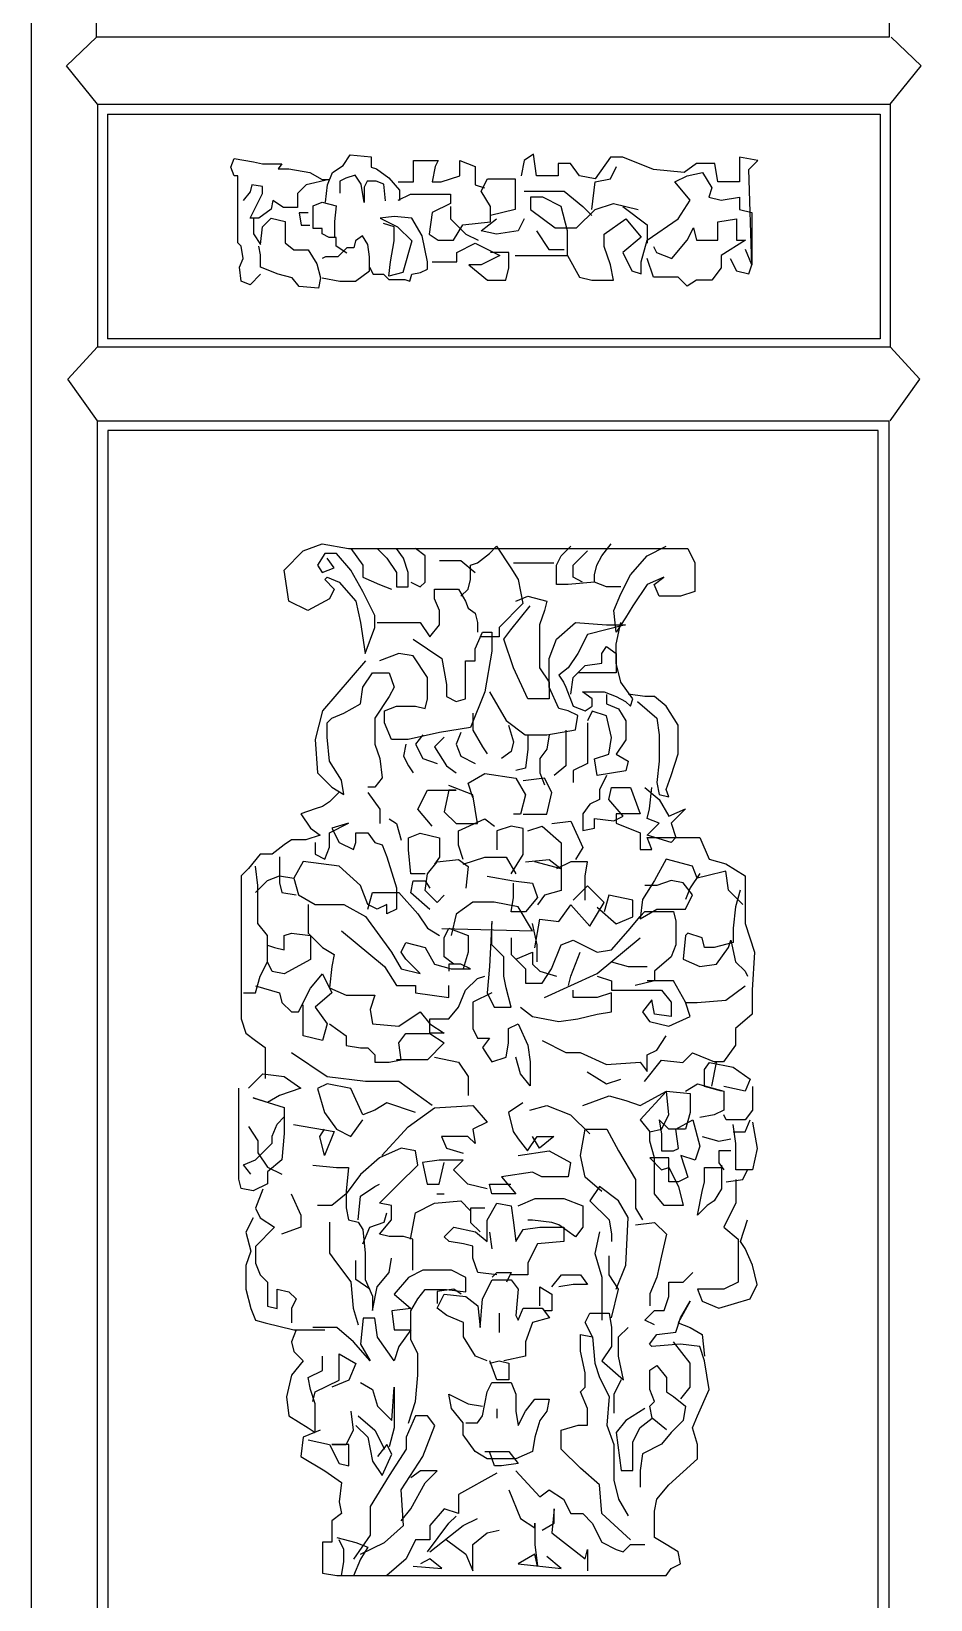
# Model space of a CAD drawing. Extents: x -66030 to 95157, y -13132 to 45879.
# Drawn here: x 42688 to 43128, y 39717 to 40485 of the extents above; entities that cross this region are included whole.
import ezdxf

# ---------------------------------------------------------------- set-up
doc = ezdxf.new("R2010")
doc.units = 0
doc.header["$LTSCALE"] = 100
doc.header["$MEASUREMENT"] = 0
doc.layers.add('3', color=11, linetype='CONTINUOUS')
doc.layers.add('7', color=105, linetype='CONTINUOUS')

msp = doc.modelspace()

# ---------------------------------------------------------------- linework, layer by layer
at = {"layer": '3'}
for p, q in [((42719.73, 40482.4), (42719.73, 41994.29)), ((43108.02, 41994.29), (43108.02, 40482.4)), ((42705.09, 40468.38), (42719.73, 40482.4)), ((43108.02, 40482.4), (42719.73, 40482.4)), ((43123.71, 40468.38), (43109.07, 40482.4)), ((42720.32, 40449.56), (42705.09, 40468.38)), ((43108.47, 40449.56), (43123.71, 40468.38)), ((42720.32, 40449.56), (43108.47, 40449.56)), ((42720.32, 40449.56), (42720.32, 40330.79)), ((43108.47, 40449.56), (43108.47, 40330.79)), ((42705.68, 40314.94), (42720.32, 40330.79)), ((42720.32, 40330.79), (43108.47, 40330.79)), ((43123.11, 40314.94), (43108.47, 40330.79)), ((42720.24, 40294.6), (42705.68, 40314.94)), ((43108.55, 40294.6), (43123.11, 40314.94)), ((42720.24, 39669.42), (42720.24, 40294.6)), ((42720.24, 40294.6), (43107.82, 40294.6)), ((43107.82, 40294.6), (43107.82, 39669.42))]:
    msp.add_line(p, q, dxfattribs=at)
for points in [[(42832, 40401.53), (42832.86, 40410.12), (42835.45, 40416.14), (42840.61, 40419.58), (42844.05, 40424.73), (42854.38, 40423.87), (42854.38, 40418.72), (42856.96, 40417.86), (42862.98, 40413.56), (42868.14, 40407.54), (42868.14, 40402.39)], [(42950.41, 40375.45), (42956.44, 40364.92), (42962.46, 40363.42), (42973, 40363.42), (42971.5, 40370.94), (42968.48, 40379.96), (42968.48, 40385.98), (42979.03, 40393.5), (42986.55, 40384.48), (42977.52, 40376.96), (42982.04, 40367.93), (42986.55, 40366.43), (42986.55, 40372.44), (42989.57, 40382.97), (43004.63, 40393.5), (43010.65, 40402.53), (43003.12, 40411.55), (43009.14, 40414.56), (43016.67, 40416.07), (43021.19, 40408.54), (43019.68, 40404.03), (43025.71, 40402.53), (43034.74, 40404.03), (43034.74, 40398.01), (43040.77, 40396.51), (43040.77, 40382.97), (43040.77, 40370.94), (43039.26, 40417.57), (43043.78, 40422.08), (43034.74, 40423.59), (43034.74, 40411.55), (43024.2, 40411.55), (43022.7, 40420.58), (43013.66, 40420.58), (43007.64, 40416.07), (42992.58, 40417.57), (42977.52, 40423.59), (42971.5, 40423.59), (42963.97, 40413.06), (42956.44, 40414.56), (42951.92, 40420.58), (42945.9, 40420.58), (42945.9, 40414.56), (42935.36, 40414.56), (42933.85, 40425.09), (42929.33, 40422.08), (42927.83, 40414.56)], [(42800.17, 40366.28), (42795, 40361.13), (42790.7, 40362.85), (42789.84, 40369.72), (42791.56, 40374.02), (42790.7, 40380.04), (42788.98, 40381.76), (42788.98, 40414.42), (42787.26, 40414.42), (42785.54, 40418.72), (42787.26, 40423.01), (42796.72, 40421.3), (42801.03, 40420.44), (42810.49, 40420.44), (42808.77, 40417.86), (42813.93, 40417.86), (42824.26, 40416.14), (42830.28, 40412.7), (42833.72, 40412.7), (42822.54, 40410.12), (42818.24, 40405.82), (42818.24, 40398.95), (42811.35, 40398.95), (42806.19, 40402.39), (42805.33, 40398.09), (42799.3, 40393.79), (42795, 40393.79), (42797.58, 40398.95), (42801.03, 40405.82), (42801.03, 40409.26), (42795.86, 40410.12), (42795, 40406.68), (42791.56, 40402.39)], [(42867.59, 40411.55), (42875.12, 40411.55), (42875.12, 40422.08), (42887.17, 40422.08), (42885.66, 40419.07), (42884.16, 40411.55), (42888.67, 40411.55), (42897.71, 40414.56), (42897.71, 40422.08), (42905.24, 40419.07), (42905.24, 40414.56), (42905.24, 40410.05), (42909.76, 40408.54)], [(42962.46, 40398.01), (42963.97, 40411.55), (42971.5, 40413.06), (42974.51, 40419.07)], [(42861.28, 40402.25), (42860.53, 40410.42), (42856.82, 40411.9), (42852.36, 40411.9), (42850.87, 40408.93), (42850.87, 40401.51), (42849.38, 40410.42), (42846.41, 40414.87), (42841.95, 40413.39), (42838.97, 40411.9), (42838.97, 40405.96)], [(42867.59, 40402.53), (42873.62, 40405.54), (42887.17, 40405.54), (42893.19, 40405.54), (42893.19, 40401.02), (42884.16, 40396.51), (42882.65, 40385.98), (42887.17, 40382.97), (42894.7, 40382.97), (42899.21, 40390.49), (42912.77, 40392), (42912.77, 40399.52), (42908.25, 40407.04), (42911.26, 40413.06), (42924.81, 40413.06), (42924.81, 40398.01), (42912.77, 40395.01)], [(42842.33, 40376.6), (42837.17, 40380.04), (42837.17, 40384.34), (42833.72, 40384.34), (42830.28, 40386.05), (42830.28, 40388.63), (42825.98, 40388.63), (42825.98, 40393.79), (42825.98, 40399.81), (42830.28, 40401.53), (42837.17, 40399.81), (42836.31, 40392.07), (42836.31, 40384.34)], [(42929.33, 40407.04), (42948.91, 40407.04), (42957.94, 40399.52), (42962.46, 40395.01)], [(42950.41, 40375.45), (42950.41, 40387.49), (42947.4, 40399.52), (42938.37, 40404.03), (42932.34, 40404.03), (42932.34, 40398.01), (42944.39, 40388.99), (42954.93, 40388.99), (42963.97, 40398.01), (42973, 40401.02), (42985.05, 40398.01)], [(42796.72, 40393.79), (42796.72, 40386.05), (42800.17, 40380.9), (42801.03, 40389.49), (42805.33, 40393.79), (42812.21, 40392.07), (42812.21, 40385.19), (42812.21, 40381.76), (42816.51, 40378.32), (42819.96, 40378.32), (42823.4, 40378.32), (42827.7, 40371.44), (42829.42, 40364.57), (42828.56, 40359.41), (42819.1, 40360.27), (42815.65, 40364.57), (42808.77, 40366.28), (42800.17, 40369.72), (42800.17, 40375.74), (42799.3, 40380.04)], [(42823.4, 40396.37), (42819.1, 40396.37), (42819.96, 40390.35), (42824.26, 40390.35)], [(42853.52, 40369.72), (42855.24, 40366.28), (42860.4, 40366.28), (42862.98, 40363.71), (42870.73, 40363.71), (42873.31, 40362.85), (42874.17, 40366.28), (42878.47, 40367.14), (42881.91, 40368.86), (42881.91, 40372.3), (42879.33, 40385.19), (42874.17, 40393.79), (42865.56, 40394.65), (42858.68, 40393.79), (42867.28, 40389.49), (42874.17, 40382.62), (42869.87, 40367.14), (42862.98, 40365.43), (42863.84, 40372.3), (42865.56, 40382.62), (42865.56, 40389.49), (42860.4, 40391.21)], [(42893.19, 40399.52), (42893.19, 40393.5), (42900.72, 40385.98), (42906.74, 40382.97)], [(42929.33, 40393.5), (42926.32, 40387.49), (42915.78, 40385.98), (42908.25, 40387.49), (42915.78, 40393.5)], [(42977.52, 40399.52), (42989.57, 40390.49), (42989.57, 40381.47)], [(42992.58, 40379.96), (42994.08, 40376.96), (43001.61, 40373.95), (43009.14, 40382.97), (43012.15, 40388.99), (43013.66, 40382.97), (43024.2, 40382.97), (43024.2, 40392), (43033.24, 40393.5), (43033.24, 40382.97), (43037.75, 40382.97), (43025.71, 40375.45), (43025.71, 40369.43), (43021.19, 40363.42), (43013.66, 40363.42), (43009.14, 40360.41), (43004.63, 40364.92), (42992.58, 40364.92), (42989.57, 40373.95)], [(42935.36, 40387.49), (42941.38, 40378.46), (42948.91, 40378.46)], [(42830.28, 40364.57), (42838.89, 40362.85), (42846.63, 40362.85), (42853.52, 40368), (42853.52, 40374.88), (42852.66, 40380.9), (42850.07, 40385.19), (42846.63, 40382.62), (42845.77, 40379.18), (42842.33, 40379.18), (42840.61, 40377.46), (42838.03, 40374.88), (42832, 40374.88), (42830.28, 40374.02)], [(42884.16, 40372.44), (42896.2, 40372.44), (42896.2, 40376.96), (42905.24, 40381.47), (42917.29, 40375.45), (42908.25, 40370.94), (42902.23, 40370.94), (42911.26, 40363.42), (42920.3, 40363.42), (42921.8, 40369.43), (42921.8, 40376.96), (42912.77, 40376.96)], [(43030.22, 40373.95), (43033.24, 40367.93), (43039.26, 40366.43), (43040.77, 40370.94), (43037.75, 40378.46)], [(42924.81, 40375.45), (42950.41, 40375.45)], [(42831.56, 40216.77), (42836.24, 40212.1), (42833.9, 40207.42), (42823.37, 40201.58), (42814.01, 40206.25), (42811.67, 40221.44), (42821.03, 40230.79), (42830.39, 40234.3), (42843.26, 40231.96), (42994.16, 40231.96), (43009.37, 40231.96), (43012.88, 40224.95), (43012.88, 40210.93), (43005.86, 40208.59), (42998.84, 40208.59), (42995.33, 40208.59), (42992.99, 40214.43), (42997.67, 40217.94), (42989.48, 40214.43), (42982.46, 40203.92), (42978.95, 40198.07), (42974.27, 40191.06), (42973.11, 40201.58), (42976.61, 40209.76), (42981.29, 40219.11), (42989.48, 40228.45), (42998.84, 40233.13)], [(42844.43, 40231.96), (42850.28, 40223.78), (42850.28, 40221.44), (42850.28, 40217.94), (42858.46, 40214.43), (42864.31, 40212.1)], [(42857.29, 40231.96), (42861.97, 40227.29), (42866.65, 40220.27), (42866.65, 40216.77), (42866.65, 40213.26), (42871.33, 40213.26), (42872.5, 40213.26), (42872.5, 40220.27), (42870.16, 40227.29), (42866.65, 40231.96)], [(42873.67, 40215.6), (42878.35, 40213.26), (42880.69, 40215.6), (42880.69, 40222.61), (42880.69, 40228.45), (42876.01, 40231.96)], [(42898.24, 40208.59), (42901.75, 40212.1), (42902.92, 40216.77), (42902.92, 40223.78), (42906.43, 40224.95), (42912.28, 40229.62), (42915.78, 40233.13), (42922.8, 40222.61), (42926.31, 40216.77), (42928.65, 40205.08), (42916.95, 40193.4), (42916.95, 40188.72), (42913.45, 40188.72), (42907.6, 40188.72)], [(42963.75, 40215.6), (42950.88, 40214.43), (42945.03, 40214.43), (42945.03, 40217.94), (42945.03, 40223.78), (42947.37, 40228.45), (42952.05, 40233.13)], [(42976.61, 40213.26), (42969.6, 40213.26), (42963.75, 40215.6), (42963.75, 40219.11), (42964.92, 40223.78), (42967.26, 40228.45), (42971.94, 40234.3)], [(42831.56, 40216.77), (42832.73, 40217.94), (42838.58, 40215.6), (42846.77, 40206.25), (42849.11, 40195.74), (42851.45, 40180.55), (42856.12, 40193.4), (42856.12, 40199.24), (42850.28, 40210.93), (42844.43, 40221.44), (42837.41, 40229.62), (42831.56, 40229.62), (42828.05, 40223.78), (42830.39, 40220.27), (42836.24, 40222.61), (42832.73, 40227.29)], [(42887.71, 40226.12), (42898.24, 40226.12), (42905.26, 40220.27)], [(42923.97, 40224.95), (42933.33, 40224.95), (42943.86, 40224.95)], [(42957.9, 40215.6), (42953.22, 40217.94), (42953.22, 40223.78), (42957.9, 40228.45), (42960.24, 40230.79)], [(42857.29, 40195.74), (42867.82, 40195.74), (42878.35, 40195.74), (42883.03, 40188.72), (42887.71, 40194.57), (42887.71, 40201.58), (42885.37, 40207.42), (42885.37, 40212.1), (42888.88, 40212.1), (42897.07, 40212.1), (42900.58, 40206.25), (42901.75, 40202.75), (42905.26, 40200.41), (42906.43, 40195.74), (42906.43, 40191.06)], [(42925.14, 40206.25), (42930.99, 40208.59), (42940.35, 40206.25), (42939.18, 40201.58), (42936.84, 40194.57), (42936.84, 40185.22), (42936.84, 40173.53), (42941.52, 40166.52), (42941.52, 40158.34), (42930.99, 40158.34), (42923.97, 40173.53), (42919.29, 40187.56), (42922.8, 40192.23), (42932.16, 40203.92)], [(42912.28, 40161.85), (42920.46, 40147.83), (42929.82, 40140.82), (42940.35, 40140.82), (42954.39, 40143.15), (42955.56, 40150.16), (42950.88, 40152.5), (42946.2, 40153.67), (42941.52, 40164.19), (42941.52, 40178.21), (42945.03, 40187.56), (42954.39, 40195.74), (42969.6, 40194.57), (42978.95, 40194.57), (42960.24, 40189.89), (42955.56, 40180.55), (42950.88, 40173.53), (42946.2, 40170.03), (42948.54, 40166.52), (42949.71, 40164.19), (42953.22, 40154.84), (42959.07, 40152.5), (42962.58, 40154.84), (42962.58, 40158.34), (42957.9, 40161.85), (42968.43, 40161.85), (42974.27, 40159.51), (42978.95, 40157.17), (42981.29, 40154.84), (42982.46, 40158.34), (42976.61, 40166.52), (42974.27, 40175.87), (42974.27, 40185.22), (42976.61, 40195.74)], [(42874.84, 40187.56), (42888.88, 40178.21), (42891.22, 40165.35), (42891.22, 40159.51), (42895.9, 40157.17), (42900.58, 40158.34), (42900.58, 40164.19), (42900.58, 40171.2), (42900.58, 40177.04), (42905.26, 40177.04), (42905.26, 40182.88), (42908.77, 40191.06), (42913.45, 40191.06), (42913.45, 40181.71), (42909.94, 40161.85), (42902.92, 40144.32), (42887.71, 40141.98), (42872.5, 40138.48), (42864.31, 40138.48), (42860.8, 40146.66), (42860.8, 40152.5), (42866.65, 40154.84), (42876.01, 40154.84), (42880.69, 40153.67), (42881.86, 40158.34), (42881.86, 40168.86), (42874.84, 40179.38), (42867.82, 40180.55), (42858.46, 40177.04)], [(42952.05, 40160.68), (42953.22, 40168.86), (42959.07, 40174.7), (42967.26, 40175.87), (42967.26, 40180.55), (42969.6, 40184.05), (42974.27, 40180.55), (42974.27, 40171.2), (42969.6, 40171.2), (42961.41, 40171.2), (42955.56, 40171.2)], [(42851.47, 40177.02), (42844.45, 40168.84), (42837.43, 40160.66), (42830.42, 40152.48), (42826.91, 40138.46), (42828.08, 40122.1), (42835.09, 40115.09), (42840.94, 40111.58), (42839.77, 40118.59), (42833.92, 40127.94), (42832.76, 40139.62), (42832.76, 40146.63), (42835.09, 40148.97), (42840.94, 40151.31), (42849.13, 40155.98), (42850.3, 40164.16), (42854.98, 40171.17), (42863.17, 40171.17), (42865.51, 40164.16), (42863.17, 40159.49), (42856.15, 40148.97), (42856.15, 40144.3), (42856.15, 40136.12), (42858.49, 40129.11), (42859.66, 40119.76), (42856.15, 40115.09), (42852.64, 40115.09)], [(42969.62, 40160.55), (42969.62, 40155.88), (42975.47, 40153.54), (42978.98, 40147.7), (42978.98, 40138.35), (42974.3, 40131.34), (42980.15, 40127.84), (42978.98, 40123.16), (42964.94, 40120.83), (42963.77, 40129.01), (42970.79, 40131.34), (42971.96, 40139.52), (42969.62, 40150.04), (42962.6, 40152.38), (42960.26, 40147.7)], [(42984.83, 40157.15), (42994.19, 40148.97), (42995.36, 40140.79), (42995.36, 40127.94), (42994.19, 40117.42), (42995.36, 40111.58), (43000.04, 40110.41), (42998.87, 40113.92), (43001.21, 40120.93), (43004.72, 40131.44), (43004.72, 40145.47), (42998.87, 40154.81), (42993.02, 40159.49), (42988.34, 40159.49), (42980.15, 40160.66)], [(42904.11, 40151.31), (42904.11, 40143.13), (42908.79, 40134.95), (42911.13, 40131.44)], [(42879.55, 40140.79), (42876.04, 40136.12), (42879.55, 40129.11), (42886.57, 40126.77)], [(42898.26, 40141.96), (42895.92, 40136.12), (42898.26, 40130.28), (42905.28, 40126.77)], [(42921.66, 40145.47), (42924, 40137.29), (42922.83, 40132.61), (42918.15, 40129.11)], [(42931.02, 40140.79), (42931.02, 40133.78), (42929.85, 40124.43), (42925.17, 40123.26)], [(42941.55, 40140.79), (42940.38, 40133.78), (42936.87, 40129.11), (42936.87, 40122.1), (42939.21, 40116.25)], [(42949.74, 40143.13), (42949.74, 40136.12), (42949.74, 40125.6), (42943.89, 40120.93)], [(42960.26, 40146.63), (42960.26, 40134.95), (42960.26, 40126.77), (42953.24, 40123.26), (42953.24, 40117.42)], [(42871.36, 40136.12), (42870.19, 40130.28), (42872.53, 40125.6), (42874.87, 40122.1)], [(42890.08, 40139.62), (42885.4, 40134.95), (42891.25, 40125.6), (42895.92, 40122.1)], [(42904.13, 40110.14), (42901.79, 40117.15), (42909.98, 40121.82), (42925.18, 40119.49), (42929.86, 40111.31), (42927.52, 40101.96), (42924.01, 40101.96)], [(42928.69, 40101.96), (42940.39, 40101.96), (42942.73, 40112.48), (42939.22, 40119.49), (42928.69, 40118.32)], [(42969.62, 40120.83), (42966.11, 40113.81), (42966.11, 40109.14), (42961.43, 40106.8), (42957.92, 40102.13), (42957.92, 40093.95), (42963.77, 40095.12), (42963.77, 40099.79), (42973.13, 40098.62), (42977.81, 40100.96), (42970.79, 40109.14), (42971.96, 40114.98), (42981.32, 40114.98), (42986, 40102.13), (42974.3, 40102.13), (42974.3, 40097.46), (42986, 40092.78), (42986, 40084.6), (42991.85, 40084.6), (42989.51, 40090.44), (42998.87, 40090.44), (43015.24, 40090.44), (43019.92, 40079.93), (43028.11, 40077.59), (43037.47, 40071.75), (43037.47, 40062.4), (43037.47, 40048.38), (43042.15, 40034.36), (43040.98, 40015.66), (43040.98, 40003.97), (43032.79, 39996.96), (43032.79, 39988.78), (43026.94, 39980.6), (43022.26, 39980.6)], [(42838.6, 40112.65), (42833.92, 40107.97), (42830.42, 40105.63), (42826.91, 40104.47), (42819.89, 40102.13), (42824.57, 40095.12), (42829.25, 40091.61), (42822.23, 40089.28), (42815.21, 40089.28), (42811.7, 40086.94), (42805.85, 40082.26), (42800, 40082.26), (42794.15, 40075.25), (42790.64, 40071.75), (42790.64, 40001.64), (42792.98, 39994.63), (42797.66, 39991.12), (42802.34, 39987.62), (42802.34, 39975.93), (42802.34, 39972.42)], [(42852.66, 40112.48), (42858.51, 40104.3), (42858.51, 40097.29)], [(42884.24, 40096.12), (42877.22, 40104.3), (42881.9, 40113.64), (42895.94, 40113.64), (42892.43, 40113.64), (42890.09, 40103.13), (42895.94, 40097.29), (42906.47, 40097.29), (42904.13, 40111.31), (42892.43, 40115.98)], [(42988.34, 40114.98), (42995.36, 40109.14), (43000.04, 40100.96), (43008.23, 40104.47), (43001.21, 40097.46), (43003.55, 40090.44), (43001.21, 40088.11), (42989.51, 40091.61), (42995.36, 40097.46), (42989.51, 40099.79), (42990.68, 40104.47), (42991.85, 40114.98)], [(42826.91, 40088.11), (42826.91, 40082.26), (42831.59, 40079.93), (42833.92, 40085.77), (42833.92, 40092.78), (42843.28, 40097.46), (42835.09, 40095.12), (42838.6, 40088.11), (42845.62, 40084.6), (42846.79, 40088.11), (42846.79, 40092.78), (42852.64, 40092.78), (42856.15, 40088.11), (42859.66, 40086.94), (42862, 40081.1), (42866.68, 40065.91), (42866.68, 40055.39), (42862, 40053.05), (42862, 40057.73), (42857.32, 40055.39), (42852.64, 40057.73), (42849.13, 40067.07), (42838.6, 40076.42), (42821.06, 40078.76), (42816.38, 40070.58), (42818.72, 40062.4), (42826.91, 40057.73), (42840.94, 40057.73), (42851.47, 40051.88), (42864.34, 40034.36), (42869.02, 40026.18), (42878.38, 40023.84), (42871.36, 40030.85), (42869.02, 40034.36), (42871.36, 40039.03), (42880.72, 40036.69), (42885.4, 40028.51), (42893.58, 40026.18), (42902.94, 40026.18), (42898.26, 40028.51), (42892.41, 40028.51), (42892.41, 40025.01)], [(42863.18, 40099.62), (42866.69, 40097.29), (42869.03, 40089.11)], [(42899.45, 40079.76), (42897.11, 40086.77), (42897.11, 40093.78), (42909.98, 40099.62), (42914.66, 40096.12)], [(42922.84, 40072.75), (42928.69, 40082.1), (42928.69, 40094.95), (42922.84, 40096.12), (42915.83, 40093.78), (42915.83, 40084.43)], [(42931.03, 40093.78), (42938.05, 40096.12), (42947.41, 40087.94), (42947.41, 40075.08), (42934.54, 40078.59)], [(42942.73, 40097.29), (42952.09, 40098.45), (42957.94, 40085.6), (42954.43, 40079.76)], [(42880.73, 40072.75), (42873.71, 40072.75), (42872.54, 40084.43), (42872.54, 40090.27), (42878.39, 40092.61), (42887.75, 40090.27), (42887.75, 40080.93), (42885.41, 40077.42)], [(42809.36, 40081.1), (42809.36, 40068.24), (42810.53, 40063.57), (42817.55, 40062.4)], [(42890.09, 40062.23), (42886.58, 40058.72), (42880.73, 40064.57), (42881.9, 40072.75), (42886.58, 40078.59), (42897.11, 40079.76), (42901.79, 40076.25), (42900.62, 40065.74)], [(42899.45, 40077.42), (42909.98, 40080.93), (42920.5, 40080.93), (42925.18, 40072.75)], [(42929.86, 40078.59), (42941.56, 40079.76), (42947.41, 40075.08), (42947.41, 40064.57), (42939.22, 40062.23), (42935.71, 40057.56)], [(42959.11, 40059.89), (42959.11, 40071.58), (42960.28, 40078.59), (42952.09, 40078.59), (42945.07, 40075.08)], [(43036.3, 40057.73), (43029.28, 40064.74), (43028.11, 40074.08), (43018.75, 40071.75), (43014.07, 40070.58), (43011.73, 40076.42), (42998.87, 40079.93), (42993.02, 40069.41), (42987.17, 40060.06), (42986, 40050.71), (42994.19, 40055.39), (43008.23, 40055.39), (43011.73, 40062.4), (43007.06, 40068.24), (43001.21, 40069.41), (42994.19, 40067.07), (42988.34, 40067.07)], [(42791.81, 40014.49), (42797.66, 40014.49), (42800, 40022.67), (42803.51, 40029.68), (42803.51, 40042.54), (42798.83, 40048.38), (42798.83, 40061.23), (42798.83, 40067.07), (42797.66, 40076.42)], [(42797.66, 40063.57), (42803.51, 40069.41), (42809.36, 40071.75), (42816.38, 40070.58)], [(42911.15, 40071.58), (42924.01, 40069.24), (42933.37, 40068.07), (42935.71, 40061.06), (42929.86, 40054.05), (42922.84, 40054.05), (42924.01, 40061.06), (42924.01, 40068.07)], [(43015.24, 40072.92), (43010.56, 40065.91), (43008.23, 40060.06)], [(42852.64, 40055.39), (42854.98, 40063.57), (42867.85, 40063.57), (42877.21, 40053.05), (42881.89, 40046.04), (42887.74, 40042.54)], [(42883.07, 40055.22), (42873.71, 40063.4), (42874.88, 40069.24), (42880.73, 40069.24), (42883.07, 40065.74)], [(42934.54, 40036.52), (42936.88, 40050.55), (42946.24, 40049.38), (42952.09, 40057.56), (42961.45, 40047.04), (42968.47, 40058.72), (42960.28, 40066.9), (42953.26, 40059.89)], [(43035.13, 40064.74), (43032.79, 40056.56), (43031.62, 40046.04), (43031.62, 40039.03), (43022.26, 40036.69), (43017.58, 40036.69), (43016.41, 40041.37), (43009.4, 40043.7), (43008.23, 40042.54), (43007.06, 40030.85), (43015.24, 40027.34), (43023.43, 40028.51), (43029.28, 40036.69), (43030.45, 40040.2), (43032.79, 40029.68), (43037.47, 40025.01), (43038.64, 40022.67)], [(42823.4, 40057.73), (42823.4, 40043.7), (42830.42, 40036.69), (42836.26, 40033.19), (42835.09, 40027.34), (42833.92, 40016.83), (42842.11, 40013.32), (42851.47, 40013.32), (42856.15, 40013.32), (42853.81, 40006.31), (42854.98, 39999.3), (42867.85, 39998.13), (42878.38, 40005.14), (42883.06, 39999.3), (42890.08, 39994.63), (42883.06, 39994.63), (42883.06, 40001.64), (42892.41, 40001.64), (42897.09, 40007.48), (42900.6, 40015.66), (42906.45, 40021.5), (42909.96, 40022.67)], [(42888.9, 40045.97), (42933.36, 40044.8), (42926.34, 40056.48), (42914.64, 40058.82), (42904.11, 40058.82), (42895.92, 40052.98), (42893.58, 40042.46)], [(42964.96, 40056.39), (42974.32, 40048.21), (42982.5, 40051.71), (42982.5, 40059.89), (42970.81, 40062.23), (42968.47, 40054.05)], [(42913.47, 40049.55), (42912.3, 40027.34), (42911.13, 40014.49), (42914.64, 40007.48), (42922.83, 40007.48), (42920.49, 40016.83), (42919.32, 40022.67), (42919.32, 40032.02), (42913.47, 40037.86), (42913.47, 40048.38)], [(42922.83, 40041.37), (42922.83, 40033.19), (42929.85, 40026.18), (42929.85, 40019.16), (42938.04, 40019.16), (42942.72, 40026.18), (42947.4, 40037.86), (42953.24, 40040.2), (42964.94, 40034.36), (42971.96, 40035.52), (42980.15, 40044.87), (42986, 40051.88), (42988.34, 40054.22), (43002.38, 40054.22), (43003.55, 40049.55), (43003.55, 40037.86), (43001.21, 40032.02), (42993.02, 40025.01), (42993.02, 40020.33), (42983.66, 40018)], [(42935.7, 40029.68), (42935.7, 40037.86), (42933.36, 40048.38)], [(42803.51, 40037.79), (42807.02, 40036.62), (42811.7, 40035.45), (42811.7, 40042.46), (42815.21, 40043.63), (42824.56, 40042.46), (42824.56, 40030.78), (42811.7, 40023.77), (42805.85, 40024.93), (42803.51, 40029.61)], [(42839.77, 40044.87), (42860.83, 40027.34), (42866.68, 40018), (42876.04, 40018), (42876.04, 40014.49), (42884.23, 40013.32), (42892.41, 40012.15), (42892.41, 40018)], [(42894.75, 40028.51), (42890.08, 40032.02), (42890.08, 40041.37), (42892.41, 40046.04), (42901.77, 40042.54), (42901.77, 40034.36), (42899.43, 40026.18)], [(42939.21, 40012.15), (42964.94, 40023.84), (42986, 40041.37)], [(42925.17, 40030.85), (42933.36, 40034.36), (42933.36, 40028.51), (42936.87, 40025.01), (42945.06, 40022.67)], [(42950.91, 40018), (42952.07, 40022.67), (42956.75, 40034.36)], [(42971.96, 40029.68), (42980.15, 40027.34), (42989.51, 40027.34)], [(42797.66, 40017.92), (42809.36, 40014.42), (42810.53, 40009.74), (42815.21, 40005.07), (42818.72, 40005.07), (42824.56, 40016.75), (42830.41, 40023.77), (42835.09, 40014.42), (42826.9, 40007.41), (42832.75, 39999.23), (42830.41, 39991.05), (42821.06, 39993.38), (42821.06, 40001.56), (42821.06, 40008.58)], [(42964.94, 40022.67), (42971.96, 40020.33), (42971.96, 40015.66), (42981.32, 40015.66), (42996.53, 40015.66), (43001.21, 40009.82), (43001.21, 40002.81), (42993.02, 40003.97), (42991.85, 40010.99), (42987.17, 40005.14), (42990.68, 40000.47), (43000.04, 39998.13), (43010.56, 40002.81), (43008.23, 40009.82), (43002.38, 40020.33), (42994.19, 40020.33), (42989.51, 40020.33)], [(43008.22, 40009.74), (43014.07, 40009.74), (43028.11, 40010.91), (43037.47, 40017.92)], [(42913.47, 40014.49), (42904.11, 40009.82), (42904.11, 40003.97), (42904.11, 39996.96), (42906.45, 39992.29), (42912.3, 39992.29), (42908.79, 39987.62), (42911.13, 39984.11), (42913.47, 39980.6), (42920.49, 39982.94), (42921.66, 39989.95), (42921.66, 39996.96), (42926.34, 39999.3), (42931.02, 39988.78), (42932.19, 39980.6), (42932.19, 39973.59), (42932.19, 39968.92), (42927.51, 39974.76), (42925.17, 39982.94)], [(42927.51, 40007.48), (42933.36, 40002.81), (42946.23, 40000.47), (42955.58, 40001.64), (42964.94, 40003.97), (42971.96, 40005.14), (42971.96, 40014.49), (42964.94, 40012.15), (42953.24, 40012.15), (42953.24, 40015.66)], [(42833.92, 39999.23), (42842.11, 39993.38), (42842.11, 39988.71), (42849.13, 39987.54), (42852.64, 39987.54), (42856.15, 39984.04), (42856.15, 39980.53), (42863.17, 39980.53), (42869.02, 39981.7), (42867.85, 39989.88), (42871.36, 39994.55), (42883.05, 39994.55), (42890.07, 39989.88), (42881.89, 39981.7), (42866.68, 39981.7)], [(42938.04, 39991.05), (42949.73, 39985.21), (42956.75, 39985.21), (42969.62, 39979.36), (42986, 39980.53), (42989.51, 39975.86), (42989.51, 39984.04), (42994.19, 39986.37), (42998.87, 39993.38)], [(42815.21, 39985.21), (42832.75, 39973.52), (42851.47, 39971.18), (42867.85, 39971.18), (42884.22, 39959.5)], [(42885.39, 39982.87), (42897.09, 39980.53), (42901.77, 39973.52), (42901.77, 39964.17)], [(42988.27, 39971.01), (42996.45, 39981.53), (43006.98, 39980.36), (43011.66, 39985.04), (43023.36, 39980.36), (43021.02, 39968.68)], [(43025.84, 39966.31), (43017.65, 39968.65), (43017.65, 39976.83), (43019.99, 39980.33), (43031.69, 39978), (43039.88, 39972.15), (43037.54, 39966.31), (43027.01, 39968.65)], [(42794.15, 39967.68), (42801.17, 39974.69), (42811.7, 39973.52), (42819.89, 39967.68), (42809.36, 39964.17), (42803.51, 39960.67), (42796.49, 39963), (42811.7, 39958.33), (42811.7, 39945.48), (42810.53, 39932.62), (42803.51, 39926.78), (42803.51, 39920.94), (42796.49, 39917.43), (42790.64, 39918.6), (42789.47, 39923.27), (42789.47, 39967.68)], [(42960.19, 39975.69), (42969.55, 39969.84), (42976.57, 39972.18)], [(42875.96, 39955.82), (42861.93, 39960.5), (42856.08, 39956.99), (42850.23, 39954.65), (42844.38, 39967.51), (42832.68, 39969.84), (42828, 39967.51), (42831.51, 39955.82), (42837.36, 39947.64), (42844.38, 39944.14), (42850.23, 39952.32)], [(42957.99, 39959.3), (42970.86, 39963.97), (42979.05, 39961.64), (42986.07, 39959.3), (42998.94, 39966.31), (42986.07, 39952.29), (42990.75, 39946.45), (42996.6, 39947.61), (43000.11, 39954.63), (42998.94, 39966.31), (43010.64, 39965.14), (43010.64, 39955.79), (43008.3, 39947.61), (43000.11, 39947.61), (42995.43, 39952.29), (42996.6, 39945.28), (42996.6, 39937.1), (43002.45, 39937.1), (43004.79, 39938.27), (43003.62, 39947.61), (43011.8, 39952.29), (43015.31, 39939.43), (43012.97, 39932.42), (43005.96, 39934.76), (43009.47, 39924.24), (43004.79, 39921.91), (43000.11, 39921.91), (43000.11, 39928.92), (43000.11, 39933.59), (42997.77, 39933.59), (42990.75, 39933.59), (42996.6, 39927.75), (43000.11, 39928.92), (43004.79, 39919.57), (43007.13, 39910.22), (42997.77, 39910.22), (42993.09, 39916.06), (42993.09, 39924.24), (42993.09, 39928.92), (42993.09, 39933.59), (42990.75, 39941.77), (42990.75, 39946.45)], [(43008.3, 39966.31), (43014.14, 39969.82), (43027.01, 39966.31), (43027.01, 39956.96), (43022.33, 39954.63), (43015.31, 39953.46)], [(43041.05, 39968.65), (43041.05, 39956.96), (43037.54, 39952.29), (43028.18, 39952.29), (43027.01, 39954.63)], [(42859.59, 39934.79), (42872.45, 39948.81), (42885.32, 39958.16), (42904.04, 39959.33), (42911.06, 39951.15), (42904.04, 39947.64), (42905.21, 39940.63), (42901.7, 39944.14), (42888.83, 39944.14), (42891.17, 39938.3), (42899.36, 39935.96)], [(42928.61, 39960.5), (42921.59, 39955.82), (42923.93, 39946.47), (42926.27, 39942.97), (42930.94, 39937.13), (42935.62, 39944.14), (42943.81, 39944.14), (42936.79, 39938.3), (42933.28, 39944.14)], [(42932.11, 39956.99), (42940.3, 39959.33), (42952, 39954.65), (42961.36, 39945.31)], [(42795.32, 39925.61), (42791.81, 39930.28), (42797.66, 39932.62), (42805.85, 39940.8), (42805.85, 39944.31), (42808.19, 39950.15), (42811.7, 39953.66)], [(42794.15, 39948.98), (42798.83, 39941.97), (42798.83, 39936.13), (42803.51, 39929.12), (42810.53, 39925.61)], [(42816.3, 39949.98), (42836.19, 39946.47), (42831.51, 39934.79), (42829.17, 39944.14), (42831.51, 39947.64)], [(43031.69, 39946.45), (43037.54, 39946.45), (43039.88, 39952.29)], [(43041.05, 39951.12), (43043.39, 39938.27), (43041.05, 39927.75), (43032.86, 39927.75), (43032.86, 39933.59), (43032.86, 39940.6), (43031.69, 39949.95)], [(42967.35, 39917.23), (42959.16, 39924.24), (42956.82, 39934.76), (42959.16, 39947.61), (42969.69, 39947.61), (42975.54, 39937.1), (42983.73, 39923.08), (42983.73, 39909.05), (42987.24, 39903.21)], [(43016.48, 39944.11), (43024.67, 39941.77), (43030.52, 39942.94)], [(42874.79, 39878.7), (42874.79, 39893.89), (42870.12, 39895.06), (42863.1, 39895.06), (42858.42, 39896.23), (42864.27, 39903.24), (42864.27, 39910.25), (42858.42, 39911.42), (42867.78, 39920.77), (42877.13, 39930.12), (42875.96, 39937.13), (42868.95, 39938.3), (42858.42, 39933.62), (42849.06, 39925.44), (42842.04, 39916.09), (42835.02, 39910.25), (42828, 39910.25)], [(42911.06, 39918.43), (42901.7, 39920.77), (42894.68, 39927.78), (42899.36, 39932.45), (42887.66, 39932.45), (42879.47, 39931.28), (42881.81, 39920.77), (42887.66, 39920.77), (42890, 39931.28)], [(42926.27, 39934.79), (42941.47, 39937.13), (42952, 39931.28), (42950.83, 39924.27), (42937.96, 39924.27), (42933.28, 39926.61), (42918.08, 39924.27), (42925.1, 39916.09), (42913.4, 39916.09), (42912.23, 39920.77), (42922.76, 39920.77)], [(43030.52, 39937.1), (43024.67, 39937.1), (43024.67, 39931.25), (43027.01, 39927.75)], [(42825.66, 39930.12), (42837.36, 39928.95), (42843.21, 39928.95), (42842.04, 39917.26), (42842.04, 39909.08), (42843.21, 39903.24), (42847.89, 39902.07), (42850.23, 39898.57), (42851.4, 39886.88)], [(43025.84, 39930.09), (43025.84, 39918.4), (43022.33, 39912.56), (43018.82, 39910.22), (43014.14, 39905.55), (43016.48, 39917.23), (43017.65, 39921.91), (43017.65, 39928.92), (43025.84, 39928.92)], [(43028.18, 39921.91), (43036.37, 39923.08), (43038.71, 39927.75)], [(42801.19, 39918.33), (42797.68, 39908.99), (42800.02, 39904.31), (42807.04, 39899.64), (42797.68, 39890.29), (42797.68, 39882.11), (42800.02, 39876.27), (42803.53, 39872.76), (42803.53, 39864.58), (42803.53, 39861.08), (42808.21, 39859.91), (42808.21, 39869.26), (42814.06, 39868.09), (42817.57, 39864.58), (42815.23, 39859.91), (42815.23, 39855.23), (42815.23, 39852.9)], [(42847.89, 39903.24), (42849.06, 39914.92), (42856.08, 39919.6), (42858.42, 39920.77)], [(42974.37, 39869.32), (42979.05, 39881.01), (42980.22, 39904.38), (42975.54, 39912.56), (42966.18, 39919.57), (42961.5, 39912.56), (42970.86, 39903.21), (42972.03, 39896.2), (42972.03, 39892.69)], [(43032.86, 39923.08), (43032.86, 39911.39), (43030.52, 39906.72), (43027.01, 39899.7), (43034.03, 39893.86), (43034.03, 39888.02), (43034.03, 39878.67), (43034.03, 39872.83), (43027.01, 39869.32), (43022.33, 39869.32), (43014.14, 39869.32), (43016.48, 39863.48), (43024.67, 39859.98), (43039.88, 39864.65), (43043.39, 39871.66), (43041.05, 39881.01), (43037.54, 39889.19), (43035.2, 39892.69), (43038.71, 39903.21)], [(42815.13, 39916.09), (42819.81, 39905.58), (42819.81, 39899.73), (42810.46, 39896.23)], [(42873.62, 39893.89), (42875.96, 39906.75), (42885.32, 39911.42), (42898.19, 39912.59), (42902.87, 39907.91)], [(42886.49, 39916.09), (42890, 39916.09)], [(42915.86, 39876.31), (42906.51, 39877.48), (42904.17, 39884.49), (42904.17, 39890.33), (42899.49, 39891.5), (42892.47, 39892.67), (42890.13, 39895), (42894.81, 39899.68), (42905.34, 39897.34), (42911.19, 39892.67), (42911.19, 39903.18), (42915.86, 39911.36), (42922.88, 39910.2), (42924.05, 39902.02), (42925.22, 39892.67), (42928.73, 39898.51), (42936.92, 39899.68), (42948.62, 39899.68), (42948.62, 39892.67), (42935.75, 39891.5), (42931.07, 39882.15), (42931.07, 39876.31), (42922.88, 39876.31)], [(42926.39, 39910.2), (42934.58, 39913.7), (42948.62, 39913.7), (42957.98, 39910.2), (42957.98, 39899.68), (42954.47, 39895), (42946.28, 39900.85), (42942.77, 39902.02), (42933.41, 39903.18), (42931.07, 39903.18)], [(42796.51, 39904.31), (42793, 39897.3), (42795.34, 39887.95), (42793, 39880.94), (42793, 39869.26), (42795.34, 39859.91), (42797.68, 39854.07), (42802.36, 39852.9), (42816.4, 39849.39), (42831.6, 39849.39)], [(42833.85, 39902.07), (42833.85, 39886.88), (42837.36, 39882.21), (42844.38, 39872.86), (42845.55, 39860), (42847.89, 39851.83)], [(42850.23, 39891.55), (42853.74, 39899.73), (42860.76, 39902.07), (42861.93, 39906.75)], [(42910.02, 39909.03), (42903, 39909.03), (42903, 39902.02), (42907.68, 39897.34)], [(42983.73, 39900.87), (42993.09, 39902.04), (42998.94, 39896.2), (42996.6, 39885.68), (42994.26, 39875.17), (42990.75, 39866.99), (42990.75, 39861.14)], [(42912.33, 39897.27), (42913.5, 39889.09)], [(42966.18, 39897.37), (42963.84, 39886.85), (42967.35, 39875.17), (42967.35, 39863.48), (42967.35, 39854.13)], [(42851.4, 39886.88), (42851.4, 39874.03), (42854.91, 39865.85), (42854.91, 39858.84), (42857.25, 39870.52), (42863.1, 39877.53), (42864.27, 39884.54)], [(42853.74, 39869.35), (42846.72, 39874.03), (42846.72, 39883.38)], [(42972.03, 39855.3), (42975.54, 39869.32), (42970.86, 39876.33), (42970.86, 39885.68)], [(42872.55, 39803.79), (42876.06, 39814.3), (42877.23, 39827.16), (42877.23, 39837.67), (42873.72, 39844.69), (42873.72, 39858.71), (42877.23, 39864.55), (42880.74, 39869.22), (42891.27, 39869.22), (42900.63, 39868.06), (42900.63, 39875.07), (42893.61, 39878.57), (42879.57, 39878.57), (42872.55, 39875.07), (42865.53, 39866.89), (42873.72, 39859.88), (42864.36, 39858.71), (42865.53, 39849.36), (42873.72, 39849.36), (42867.87, 39841.18), (42865.53, 39834.17), (42857.35, 39845.85), (42856.18, 39855.2), (42850.33, 39855.2), (42849.16, 39842.35), (42853.84, 39834.17), (42845.65, 39843.52), (42837.46, 39850.53), (42825.76, 39850.53)], [(42911.19, 39834.24), (42905.34, 39836.58), (42899.49, 39845.93), (42899.49, 39852.94), (42891.3, 39856.44), (42886.62, 39859.95), (42890.13, 39866.96), (42900.66, 39865.79), (42906.51, 39861.12), (42907.68, 39850.6), (42908.85, 39864.62), (42913.53, 39873.97), (42922.88, 39873.97), (42926.39, 39869.3), (42925.22, 39856.44), (42926.39, 39854.11), (42928.73, 39859.95), (42938.09, 39859.95), (42941.6, 39855.28), (42933.41, 39852.94), (42929.9, 39843.59), (42929.9, 39836.58), (42919.37, 39834.24)], [(42913.53, 39875.14), (42915.86, 39877.48), (42922.88, 39877.48), (42920.54, 39872.8)], [(42942.79, 39870.49), (42947.47, 39876.33), (42956.82, 39876.33), (42960.33, 39871.66), (42953.31, 39871.66), (42946.3, 39870.49)], [(42993.09, 39851.8), (42988.41, 39854.13), (42993.09, 39858.81), (42997.77, 39858.81), (43000.11, 39865.82), (43000.11, 39872.83), (43007.13, 39872.83), (43011.8, 39877.5)], [(42829.26, 39800.31), (42821.07, 39796.81), (42819.91, 39787.46), (42831.6, 39780.45), (42839.79, 39774.61), (42838.62, 39765.26), (42839.79, 39759.42), (42835.11, 39755.91), (42835.11, 39753.57), (42835.11, 39745.39), (42830.43, 39745.39), (42830.43, 39737.21), (42830.43, 39730.2), (42837.45, 39729.04), (42998.88, 39729.04), (43001.22, 39732.54), (43005.9, 39734.88), (43004.73, 39740.72), (42998.88, 39744.23), (42993.04, 39747.73), (42993.04, 39757.08), (42993.04, 39760.58), (42994.21, 39766.43), (43000.05, 39773.44), (43014.09, 39786.29), (43014.09, 39793.3), (43011.75, 39801.48), (43014.09, 39807.33), (43019.94, 39820.18), (43017.6, 39834.2), (43015.26, 39841.21), (43005.9, 39842.38), (42991.87, 39841.21), (42990.7, 39842.38), (42994.21, 39847.05), (43003.56, 39848.22), (43005.9, 39855.23), (43010.58, 39863.41), (43004.73, 39852.9), (43010.58, 39850.56), (43016.43, 39847.05), (43017.6, 39836.54)], [(42898.32, 39866.96), (42894.81, 39869.3), (42886.62, 39868.13), (42886.62, 39862.29)], [(42936.92, 39861.12), (42936.92, 39870.47), (42942.77, 39866.96), (42942.77, 39858.78), (42939.26, 39858.78)], [(42917.01, 39857.54), (42917.01, 39848.19)], [(42962.66, 39845.93), (42959.15, 39852.94), (42961.49, 39857.61), (42970.85, 39857.61), (42972.02, 39850.6), (42972.02, 39841.25), (42967.34, 39834.24), (42977.86, 39824.89), (42975.52, 39836.58), (42975.52, 39845.93), (42980.2, 39850.6)], [(42817.57, 39849.39), (42815.23, 39843.55), (42816.4, 39838.88), (42821.07, 39834.2), (42815.23, 39827.19), (42812.89, 39816.67), (42814.06, 39807.33), (42823.41, 39801.48), (42826.92, 39799.15), (42826.92, 39806.16), (42826.92, 39813.17), (42824.58, 39820.18), (42823.41, 39826.02), (42830.43, 39829.53), (42830.43, 39836.54)], [(42981.37, 39746.6), (42967.34, 39759.46), (42966.17, 39773.48), (42956.81, 39781.66), (42947.45, 39791.01), (42947.45, 39800.36), (42955.64, 39802.69), (42960.32, 39802.69), (42960.32, 39810.87), (42956.81, 39819.05), (42959.15, 39821.39), (42959.15, 39828.4), (42956.81, 39838.92), (42956.81, 39847.1), (42962.66, 39845.93), (42963.83, 39833.07), (42966.17, 39826.06), (42970.85, 39816.71), (42969.68, 39802.69), (42973.19, 39793.34), (42973.19, 39775.82), (42975.52, 39766.47), (42980.2, 39758.29)], [(43005.96, 39815.57), (43010.64, 39821.41), (43010.64, 39833.1), (43002.45, 39843.62)], [(42825.76, 39814.3), (42826.93, 39818.98), (42838.63, 39824.82), (42838.63, 39837.67), (42846.82, 39833), (42843.31, 39824.82), (42835.12, 39821.32)], [(42912.36, 39833.07), (42917.03, 39834.24), (42921.71, 39833.07), (42921.71, 39824.89), (42915.86, 39824.89), (42912.36, 39834.24)], [(42976.69, 39824.89), (42973.19, 39817.88), (42973.19, 39808.53)], [(42998.94, 39800.38), (42991.92, 39806.22), (42990.75, 39812.07), (42993.09, 39814.4), (42990.75, 39820.25), (42990.75, 39829.59), (42994.26, 39831.93), (42998.94, 39826.09), (42998.94, 39819.08), (43002.45, 39816.74), (43008.3, 39812.07), (43007.13, 39805.06), (43001.28, 39799.21), (42996.6, 39793.37), (42987.24, 39788.7), (42986.07, 39780.52), (42986.07, 39772.34)], [(42849.16, 39823.65), (42855.01, 39820.15), (42857.35, 39811.97), (42864.36, 39804.96), (42865.53, 39821.32), (42865.53, 39801.45), (42863.19, 39792.1)], [(42900.62, 39803.82), (42906.47, 39803.82), (42908.81, 39807.33), (42911.15, 39819.01), (42913.49, 39823.68), (42922.85, 39823.68), (42925.19, 39817.84), (42925.19, 39809.66), (42926.36, 39802.65), (42929.87, 39809.66), (42934.55, 39815.5), (42941.56, 39815.5), (42940.39, 39809.66), (42936.89, 39804.99), (42934.55, 39796.81), (42933.38, 39789.8), (42925.19, 39786.29), (42911.15, 39786.29), (42905.3, 39789.8), (42899.45, 39797.98), (42899.45, 39803.82), (42893.6, 39810.83), (42892.43, 39817.84), (42901.79, 39813.17), (42908.81, 39812)], [(42823.42, 39795.61), (42833.95, 39793.27), (42838.63, 39783.92), (42843.31, 39782.75), (42843.31, 39793.27), (42835.12, 39793.27), (42842.14, 39793.27), (42845.65, 39800.28), (42844.48, 39809.63)], [(42915.84, 39810.8), (42915.84, 39806.12)], [(42988.41, 39810.9), (42979.05, 39805.06), (42974.37, 39799.21), (42976.71, 39780.52), (42982.56, 39780.52), (42982.56, 39794.54), (42986.07, 39801.55), (42991.92, 39806.22)], [(42849.16, 39739.52), (42860.85, 39745.36), (42870.21, 39753.54), (42869.04, 39771.07), (42879.57, 39787.43), (42885.42, 39802.62), (42881.91, 39807.29), (42876.06, 39807.29), (42871.38, 39796.78), (42871.38, 39790.93), (42863.19, 39778.08), (42853.84, 39762.89), (42853.84, 39748.87), (42845.65, 39737.18)], [(42846.82, 39802.62), (42852.67, 39796.78), (42855.01, 39785.09), (42859.68, 39778.08), (42864.36, 39788.6), (42862.02, 39793.27), (42857.35, 39787.43)], [(42847.99, 39807.29), (42856.18, 39800.28), (42860.85, 39790.93)], [(42909.98, 39789.8), (42921.68, 39789.8), (42926.36, 39783.96), (42918.17, 39782.79), (42914.66, 39782.79), (42912.32, 39789.8)], [(42915.83, 39779.28), (42897.11, 39768.76), (42897.11, 39759.42), (42890.09, 39761.75), (42883.07, 39753.57), (42883.07, 39746.56), (42876.06, 39746.56), (42871.38, 39737.21), (42862.02, 39729.04)], [(42869.04, 39755.88), (42873.72, 39761.72), (42880.74, 39774.57), (42886.59, 39780.42), (42878.4, 39780.42), (42873.72, 39776.91)], [(42925.19, 39780.45), (42936.89, 39767.6), (42941.56, 39771.1), (42948.58, 39766.43), (42952.09, 39759.42), (42957.94, 39759.42), (42962.62, 39754.74), (42967.3, 39745.39), (42974.32, 39741.89), (42977.83, 39740.72), (42981.34, 39744.23), (42988.36, 39744.23)], [(42921.68, 39771.1), (42927.53, 39757.08), (42934.55, 39752.41), (42934.55, 39754.74), (42934.55, 39744.23), (42935.72, 39733.71), (42934.55, 39739.55), (42926.36, 39734.88), (42947.41, 39732.54), (42940.39, 39738.38)], [(42881.9, 39740.72), (42892.43, 39754.74), (42895.94, 39758.25)], [(42883.07, 39740.72), (42899.45, 39753.57), (42906.47, 39757.08)], [(42938.06, 39751.24), (42943.9, 39754.74), (42943.9, 39761.75), (42942.73, 39750.07), (42959.11, 39737.21), (42960.28, 39741.89), (42960.28, 39731.37)], [(42891.26, 39746.56), (42900.62, 39739.55), (42904.13, 39731.37), (42904.13, 39744.23), (42911.15, 39750.07), (42917, 39751.24)], [(42837.46, 39747.7), (42846.82, 39745.36), (42852.67, 39743.03), (42849.16, 39737.18), (42845.65, 39729), (42839.8, 39729), (42840.97, 39736.01), (42840.97, 39741.86), (42838.63, 39746.53)], [(42874.89, 39733.71), (42888.92, 39732.54), (42883.07, 39737.21), (42878.4, 39734.88)]]:
    msp.add_lwpolyline(points, dxfattribs=at)
at = {"layer": '7'}
for p, q in [((42725.23, 40444.65), (43103.56, 40444.65)), ((42725.23, 40444.65), (42725.23, 40334.72)), ((43103.56, 40444.65), (43103.56, 40334.72)), ((43103.56, 40334.72), (42725.23, 40334.72)), ((42725.25, 40289.71), (42725.25, 39674.26)), ((43102.68, 40289.71), (42725.25, 40289.71)), ((43102.68, 39674.26), (43102.68, 40289.71))]:
    msp.add_line(p, q, dxfattribs=at)
at = {"layer": '7', "color": 7}
msp.add_lwpolyline([(42687.86, 39455.86), (42687.86, 42038.22), (43578.19, 42038.22)], dxfattribs=at)

doc.saveas('drawing.dxf')
